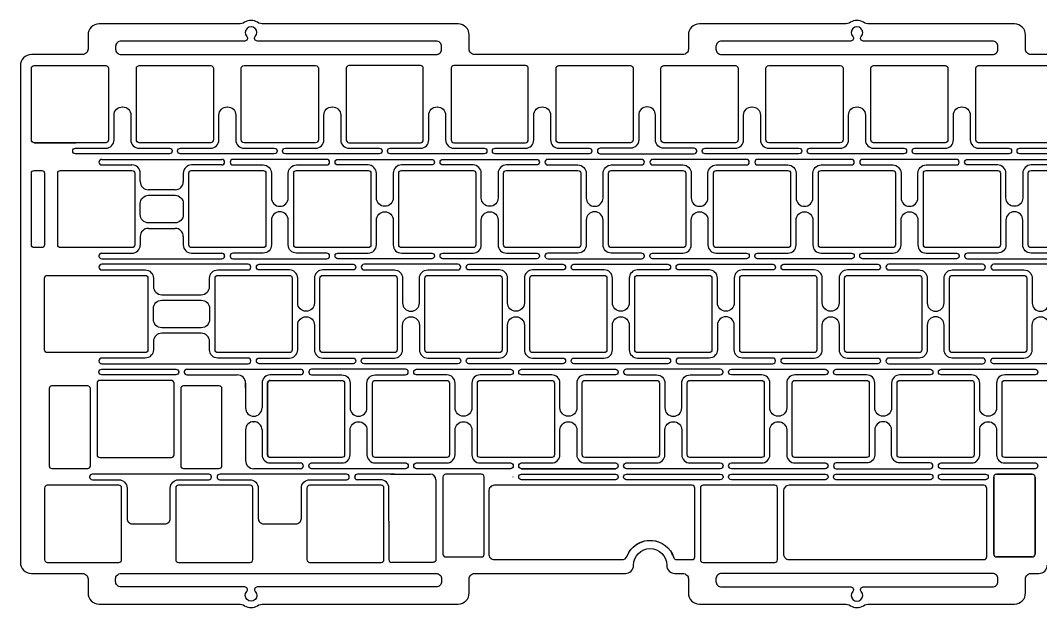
# Model space of a CAD drawing. Header units: millimetres. Extents: x -47 to 257, y -95 to 12.
# Drawn here: x -46.7 to 138.5, y -94.8 to 11.8 of the extents above; entities that cross this region are included whole.
import ezdxf

# ---------------------------------------------------------------- set-up
doc = ezdxf.new("R2010")
doc.units = ezdxf.units.MM
doc.layers.get('0').update_dxf_attribs({"linetype": 'CONTINUOUS'})

msp = doc.modelspace()

# ---------------------------------------------------------------- linework, layer by layer
for p, q in [((-44.25, -10.38), (-36.71, -10.38)), ((-32.49, -13.93), (-32.49, -13.91)), ((-32.14, -14.41), (-26.49, -14.41)), ((-31.99, -13.41), (-10.17, -13.41)), ((-10.17, -14.43), (-15.67, -14.43)), ((-9.67, -13.93), (-9.67, -13.91)), ((-24.99, -17.43), (-24.99, -15.91)), ((-17.17, -15.93), (-17.17, -17.43)), ((-18.67, -18.93), (-23.49, -18.93)), ((-24.99, -27.43), (-24.99, -28.96)), ((-23.49, -25.93), (-18.67, -25.93)), ((-17.17, -27.43), (-17.17, -28.93)), ((-32.49, -30.93), (-32.49, -30.96)), ((-32.14, -30.46), (-26.49, -30.46)), ((-31.99, -31.46), (-10.17, -31.46)), ((-15.67, -30.43), (-10.17, -30.43)), ((-9.67, -30.93), (-9.67, -30.96)), ((85.58, -30.93), (85.58, -30.96)), ((90.34, -50.01), (90.34, -49.98)), ((-16.51, -51.5), (4.12, -51.5)), ((-19.34, -53.53), (-32.34, -53.53)), ((-17.01, -52), (-17.01, -52.03)), ((-16.51, -52.53), (-7.38, -52.53)), ((4.12, -52.53), (-1.38, -52.53)), ((-1.38, -53.53), (11.61, -53.53)), ((4.62, -52.03), (4.62, -52)), ((-41.53, -55.03), (-41.53, -69.03)), ((-34.53, -54.53), (-41.03, -54.53)), ((-34.03, -69.03), (-34.03, -55.03)), ((-32.84, -54.03), (-32.84, -67.03)), ((-18.84, -67.03), (-18.84, -54.03)), ((-17.65, -55.03), (-17.65, -69.03)), ((-10.65, -54.53), (-17.15, -54.53)), ((-10.15, -69.03), (-10.15, -55.03)), ((-5.88, -54.93), (-5.88, -54.03)), ((-5.88, -54.03), (-5.88, -58.53)), ((-2.88, -54.03), (-2.88, -58.53)), ((12.11, -54.03), (12.11, -67.03)), ((-4.44, -61.03), (-4.38, -61.03)), ((-5.88, -62.53), (-5.88, -67.03)), ((-2.88, -62.53), (-2.88, -67.03)), ((-5.88, -66.09), (-5.88, -68.06)), ((-32.34, -67.53), (-19.34, -67.53)), ((11.61, -67.53), (-1.38, -67.53)), ((-41.03, -69.53), (-34.53, -69.53)), ((-17.15, -69.53), (-10.65, -69.53)), ((4.12, -69.56), (-4.38, -69.56)), ((-1.38, -68.53), (4.12, -68.53)), ((4.62, -69.03), (4.62, -69.06)), ((44.22, -69.56), (61.27, -69.56)), ((99.87, -69.03), (99.87, -69.06)), ((13.95, -71.08), (13.95, -71.06)), ((21.14, -70.56), (14.45, -70.56)), ((18.64, -71.58), (14.45, -71.58)), ((20.5, -70.56), (27.69, -70.56)), ((28.69, -71.56), (28.69, -75.02)), ((29.95, -71.08), (29.95, -85.08)), ((36.95, -70.58), (30.45, -70.58)), ((37.45, -85.08), (37.45, -71.08)), ((42.72, -71.08), (42.72, -71.06)), ((62.77, -71.08), (62.77, -71.06)), ((-42.37, -73.08), (-42.37, -86.08)), ((-28.87, -72.58), (-41.87, -72.58)), ((-28.37, -86.08), (-28.37, -73.08)), ((-18.55, -73.08), (-18.55, -86.08)), ((-5.05, -72.58), (-18.05, -72.58)), ((-4.55, -86.08), (-4.55, -73.08)), ((5.26, -73.08), (5.26, -86.08)), ((18.76, -72.58), (5.76, -72.58)), ((19.26, -86.08), (19.26, -73.08)), ((20.14, -79.08), (20.14, -73.08)), ((28.69, -73.08), (28.69, -86.08)), ((76.7, -73.08), (76.7, -86.08)), ((90.2, -72.58), (77.2, -72.58)), ((90.7, -86.08), (90.7, -73.08)), ((20.14, -79.08), (20.14, -86.08)), ((-41.87, -86.58), (-28.87, -86.58)), ((-18.05, -86.58), (-5.05, -86.58)), ((5.76, -86.58), (18.76, -86.58)), ((28.19, -86.58), (20.64, -86.58)), ((30.45, -85.58), (36.95, -85.58)), ((77.2, -86.58), (90.2, -86.58))]:
    msp.add_line(p, q)
msp.add_lwpolyline([(174.53, 5.62), (136.73, 5.62, -0.414214), (135.73, 6.62), (135.73, 9.17, 0.414214), (133.73, 11.17), (107.37, 11.17, -0.141887), (106.3, 11.48, 0.289605), (103.95, 11.48, -0.141887), (102.88, 11.17), (76.53, 11.17, 0.414214), (74.53, 9.17), (74.53, 6.62, -0.414214), (73.53, 5.62), (35.73, 5.62, -0.414214), (34.73, 6.62), (34.73, 9.17, 0.414214), (32.73, 11.17), (-2.63, 11.17, -0.141887), (-3.7, 11.48, 0.289605), (-6.05, 11.48, -0.141887), (-7.12, 11.17), (-32.47, 11.17, 0.414214), (-34.47, 9.17), (-34.47, 6.62, -0.414214), (-35.47, 5.62), (-44.75, 5.62, 0.414214), (-46.75, 3.62), (-46.75, -86.58, 0.414214), (-44.75, -88.58), (-35.47, -88.58, -0.414214), (-34.47, -89.58), (-34.47, -92.13, 0.414214), (-32.47, -94.13), (-7.12, -94.13, -0.141887), (-6.05, -94.44, 0.289605), (-3.7, -94.44, -0.141887), (-2.63, -94.13), (32.73, -94.13, 0.414214), (34.73, -92.13), (34.73, -89.58, -0.414214), (35.73, -88.58), (63.08, -88.58, 0.414214), (64.58, -87.08, -1), (70.58, -87.08, 0.414214), (72.08, -88.58), (73.53, -88.58, -0.414214), (74.53, -89.58), (74.53, -92.13, 0.414214), (76.53, -94.13), (102.88, -94.13, -0.141887), (103.95, -94.44, 0.289605), (106.3, -94.44, -0.141887), (107.37, -94.13), (133.73, -94.13, 0.414214), (135.73, -92.13), (135.73, -89.58, -0.414214), (136.73, -88.58), (138.17, -88.58, 0.414214), (139.67, -87.08, -1)], format="xyb")
for points in [[(-4.1, 8.91, 2.280351), (-5.64, 8.91, -0.653399), (-6.01, 8.07), (-28.47, 8.07, 0.414214), (-29.47, 7.07), (-29.47, 6.62, 0.414214), (-28.47, 5.62), (28.73, 5.62, 0.414214), (29.73, 6.62), (29.73, 7.07, 0.414214), (28.73, 8.07), (-3.73, 8.07, -0.653399)], [(80.53, 8.07, 0.414214), (79.53, 7.07), (79.53, 6.62, 0.414214), (80.53, 5.62), (129.73, 5.62, 0.414214), (130.73, 6.62), (130.73, 7.07, 0.414214), (129.73, 8.07), (106.27, 8.07, -0.653399), (105.9, 8.91, 2.280351), (104.36, 8.91, -0.653399), (103.99, 8.07)], [(-30.75, 3.12), (-30.75, -9.88, -0.414214), (-31.25, -10.38), (-44.25, -10.38, -0.414214), (-44.75, -9.88), (-44.75, 3.12, -0.414214), (-44.25, 3.62), (-31.25, 3.62, -0.414214)], [(-25.7, -9.88), (-25.7, 3.12, -0.414214), (-25.2, 3.62), (-12.2, 3.62, -0.414214), (-11.7, 3.12), (-11.7, -9.88, -0.414214), (-12.2, -10.38), (-25.2, -10.38, -0.414214)], [(7.35, 3.12), (7.35, -9.88, -0.414214), (6.85, -10.38), (-6.15, -10.38, -0.414214), (-6.65, -9.88), (-6.65, 3.12, -0.414214), (-6.15, 3.62), (6.85, 3.62, -0.414214)], [(12.9, 3.62, 0.414214), (12.4, 3.12), (12.4, -9.88, 0.414214), (12.9, -10.38), (25.9, -10.38, 0.414214), (26.4, -9.88), (26.4, 3.12, 0.414214), (25.9, 3.62)], [(44.95, -10.38, 0.414214), (45.45, -9.88), (45.45, 3.12, 0.414214), (44.95, 3.62), (31.95, 3.62, 0.414214), (31.45, 3.12), (31.45, -9.88, 0.414214), (31.95, -10.38)], [(51, -10.38, -0.414214), (50.5, -9.88), (50.5, 3.12, -0.414214), (51, 3.62), (64, 3.62, -0.414214), (64.5, 3.12), (64.5, -9.88, -0.414214), (64, -10.38)], [(70.05, -10.38, -0.414214), (69.55, -9.88), (69.55, 3.12, -0.414214), (70.05, 3.62), (83.05, 3.62, -0.414214), (83.55, 3.12), (83.55, -9.88, -0.414214), (83.05, -10.38)], [(102.1, -10.38), (89.1, -10.38, -0.414214), (88.6, -9.88), (88.6, 3.12, -0.414214), (89.1, 3.62), (102.1, 3.62, -0.414214), (102.6, 3.12), (102.6, -9.88, -0.414214)], [(108.15, 3.62), (121.15, 3.62, -0.414214), (121.65, 3.12), (121.65, -9.88, -0.414214), (121.15, -10.38), (108.15, -10.38, -0.414214), (107.65, -9.88), (107.65, 3.12, -0.414214)], [(127.2, -10.38, -0.414214), (126.7, -9.88), (126.7, 3.12, -0.414214), (127.2, 3.62), (140.2, 3.62, -0.414214), (140.7, 3.12), (140.7, -9.88, -0.414214), (140.2, -10.38)], [(-19.2, -11.88), (-19.2, -11.91, -0.414214), (-19.7, -12.41), (-36.75, -12.41, -0.414214), (-37.25, -11.91), (-37.25, -11.88, -0.414214), (-36.75, -11.38), (-31.25, -11.38, 0.414214), (-29.75, -9.88), (-29.75, -5.38, -0.414214), (-28.25, -3.88), (-28.2, -3.88, -0.414214), (-26.7, -5.38), (-26.7, -9.88, 0.414214), (-25.2, -11.38), (-19.7, -11.38, -0.414214)], [(-6.15, -11.38), (-0.65, -11.38, -0.414214), (-0.15, -11.88), (-0.15, -11.91, -0.414214), (-0.65, -12.41), (-17.7, -12.41, -0.414214), (-18.2, -11.91), (-18.2, -11.88, -0.414214), (-17.7, -11.38), (-12.2, -11.38, 0.414214), (-10.7, -9.88), (-10.7, -5.38, -0.414214), (-9.2, -3.88), (-9.15, -3.88, -0.414214), (-7.65, -5.38), (-7.65, -9.88, 0.414214)], [(9.9, -3.88, -0.414214), (11.4, -5.38), (11.4, -9.88, 0.414214), (12.9, -11.38), (18.4, -11.38, -0.414214), (18.9, -11.88), (18.9, -11.91, -0.414214), (18.4, -12.41), (1.35, -12.41, -0.414214), (0.85, -11.91), (0.85, -11.88, -0.414214), (1.35, -11.38), (6.85, -11.38, 0.414214), (8.35, -9.88), (8.35, -5.38, -0.414214), (9.85, -3.88)], [(37.95, -11.91, -0.414214), (37.45, -12.41), (20.4, -12.41, -0.414214), (19.9, -11.91), (19.9, -11.88, -0.414214), (20.4, -11.38), (25.9, -11.38, 0.414214), (27.4, -9.88), (27.4, -5.38, -0.414214), (28.9, -3.88), (28.95, -3.88, -0.414214), (30.45, -5.38), (30.45, -9.88, 0.414214), (31.95, -11.38), (37.45, -11.38, -0.414214), (37.95, -11.88)], [(44.95, -11.38, 0.414214), (46.45, -9.88), (46.45, -5.38, -0.414214), (47.95, -3.88), (48, -3.88, -0.414214), (49.5, -5.38), (49.5, -9.88, 0.414214), (51, -11.38), (56.5, -11.38, -0.414214), (57, -11.88), (57, -11.91, -0.414214), (56.5, -12.41), (39.45, -12.41, -0.414214), (38.95, -11.91), (38.95, -11.88, -0.414214), (39.45, -11.38)], [(65.5, -5.38), (65.5, -9.88, -0.414214), (64, -11.38), (58.5, -11.38, 0.414214), (58, -11.88), (58, -11.91, 0.414214), (58.5, -12.41), (75.55, -12.41, 0.414214), (76.05, -11.91), (76.05, -11.88, 0.414214), (75.55, -11.38), (70.05, -11.38, -0.414214), (68.55, -9.88), (68.55, -5.38, 0.414214), (67.05, -3.88), (67, -3.88, 0.414214)], [(86.1, -3.88, -0.414214), (87.6, -5.38), (87.6, -9.88, 0.414214), (89.1, -11.38), (94.6, -11.38, -0.414214), (95.1, -11.88), (95.1, -11.91, -0.414214), (94.6, -12.41), (77.55, -12.41, -0.414214), (77.05, -11.91), (77.05, -11.88, -0.414214), (77.55, -11.38), (83.05, -11.38, 0.414214), (84.55, -9.88), (84.55, -5.38, -0.414214), (86.05, -3.88)], [(113.65, -12.41), (96.6, -12.41, -0.414214), (96.1, -11.91), (96.1, -11.88, -0.414214), (96.6, -11.38), (102.1, -11.38, 0.414214), (103.6, -9.88), (103.6, -5.38, -0.414214), (105.1, -3.88), (105.15, -3.88, -0.414214), (106.65, -5.38), (106.65, -9.88, 0.414214), (108.15, -11.38), (113.65, -11.38, -0.414214), (114.15, -11.88), (114.15, -11.91, -0.414214)], [(115.65, -12.41, -0.414214), (115.15, -11.91), (115.15, -11.88, -0.414214), (115.65, -11.38), (121.15, -11.38, 0.414214), (122.65, -9.88), (122.65, -5.38, -0.414214), (124.15, -3.88), (124.2, -3.88, -0.414214), (125.7, -5.38), (125.7, -9.88, 0.414214), (127.2, -11.38), (132.7, -11.38, -0.414214), (133.2, -11.88), (133.2, -11.91, -0.414214), (132.7, -12.41)], [(143.25, -3.88, -0.414214), (144.75, -5.38), (144.75, -9.88, 0.414214), (146.25, -11.38), (151.75, -11.38, -0.414214), (152.25, -11.88), (152.25, -11.91, -0.414214), (151.75, -12.41), (134.7, -12.41, -0.414214), (134.2, -11.91), (134.2, -11.88, -0.414214), (134.7, -11.38), (140.2, -11.38, 0.414214), (141.7, -9.88), (141.7, -5.38, -0.414214), (143.2, -3.88)], [(-8.17, -14.43), (-2.67, -14.43, -0.414214), (-1.17, -15.93), (-1.17, -20.43, 0.414214), (0.33, -21.93), (0.38, -21.93, 0.414214), (1.88, -20.43), (1.88, -15.93, -0.414214), (3.38, -14.43), (8.88, -14.43, 0.414214), (9.38, -13.93), (9.38, -13.91, 0.414214), (8.88, -13.41), (-8.17, -13.41, 0.414214), (-8.67, -13.91), (-8.67, -13.93, 0.414214)], [(20.93, -20.43, -0.414214), (19.43, -21.93), (19.38, -21.93, -0.414214), (17.88, -20.43), (17.88, -15.93, 0.414214), (16.38, -14.43), (10.88, -14.43, -0.414214), (10.38, -13.93), (10.38, -13.91, -0.414214), (10.88, -13.41), (27.93, -13.41, -0.414214), (28.43, -13.91), (28.43, -13.93, -0.414214), (27.93, -14.43), (22.43, -14.43, 0.414214), (20.93, -15.93)], [(46.98, -14.43), (41.48, -14.43, 0.414214), (39.98, -15.93), (39.98, -20.43, -0.414214), (38.48, -21.93), (38.43, -21.93, -0.414214), (36.93, -20.43), (36.93, -15.93, 0.414214), (35.43, -14.43), (29.93, -14.43, -0.414214), (29.43, -13.93), (29.43, -13.91, -0.414214), (29.93, -13.41), (46.98, -13.41, -0.414214), (47.48, -13.91), (47.48, -13.93, -0.414214)], [(48.48, -13.91), (48.48, -13.93, 0.414214), (48.98, -14.43), (54.48, -14.43, -0.414214), (55.98, -15.93), (55.98, -20.43, 0.414214), (57.48, -21.93), (57.53, -21.93, 0.414214), (59.03, -20.43), (59.03, -15.93, -0.414214), (60.53, -14.43), (66.03, -14.43, 0.414214), (66.53, -13.93), (66.53, -13.91, 0.414214), (66.03, -13.41), (48.98, -13.41, 0.414214)], [(73.53, -14.43, -0.414214), (75.03, -15.93), (75.03, -20.43, 0.414214), (76.53, -21.93), (76.58, -21.93, 0.414214), (78.08, -20.43), (78.08, -15.93, -0.414214), (79.58, -14.43), (85.08, -14.43, 0.414214), (85.58, -13.93), (85.58, -13.91, 0.414214), (85.08, -13.41), (68.03, -13.41, 0.414214), (67.53, -13.91), (67.53, -13.93, 0.414214), (68.03, -14.43)], [(87.08, -13.41, 0.414214), (86.58, -13.91), (86.58, -13.93, 0.414214), (87.08, -14.43), (92.58, -14.43, -0.414214), (94.08, -15.93), (94.08, -20.43, 0.414214), (95.58, -21.93), (95.63, -21.93, 0.414214), (97.13, -20.43), (97.13, -15.93, -0.414214), (98.63, -14.43), (104.13, -14.43, 0.414214), (104.63, -13.93), (104.63, -13.91, 0.414214), (104.13, -13.41)], [(106.13, -14.43), (111.63, -14.43, -0.414214), (113.13, -15.93), (113.13, -20.43, 0.414214), (114.63, -21.93), (114.68, -21.93, 0.414214), (116.18, -20.43), (116.18, -15.93, -0.414214), (117.68, -14.43), (123.18, -14.43, 0.414214), (123.68, -13.93), (123.68, -13.91, 0.414214), (123.18, -13.41), (106.13, -13.41, 0.414214), (105.63, -13.91), (105.63, -13.93, 0.414214)], [(133.68, -21.93, -0.414214), (132.18, -20.43), (132.18, -15.93, 0.414214), (130.68, -14.43), (125.18, -14.43, -0.414214), (124.68, -13.93), (124.68, -13.91, -0.414214), (125.18, -13.41), (142.23, -13.41, -0.414214), (142.73, -13.91), (142.73, -13.93, -0.414214), (142.23, -14.43), (136.73, -14.43, 0.414214), (135.23, -15.93), (135.23, -20.43, -0.414214), (133.73, -21.93)], [(-42.37, -15.93), (-42.37, -28.93, -0.414214), (-42.87, -29.43), (-44.25, -29.43, -0.414214), (-44.75, -28.93), (-44.75, -15.93, -0.414214), (-44.25, -15.43), (-42.87, -15.43, -0.414214)], [(-25.99, -15.93), (-25.99, -28.93, -0.414214), (-26.49, -29.43), (-39.48, -29.43, -0.414214), (-39.98, -28.93), (-39.98, -15.93, -0.414214), (-39.48, -15.43), (-26.49, -15.43, -0.414214)], [(-16.17, -15.93, -0.414214), (-15.67, -15.43), (-2.67, -15.43, -0.414214), (-2.17, -15.93), (-2.17, -28.93, -0.414214), (-2.67, -29.43), (-15.67, -29.43, -0.414214), (-16.17, -28.93)], [(16.88, -28.93, -0.414214), (16.38, -29.43), (3.38, -29.43, -0.414214), (2.88, -28.93), (2.88, -15.93, -0.414214), (3.38, -15.43), (16.38, -15.43, -0.414214), (16.88, -15.93)], [(35.93, -28.93, -0.414214), (35.43, -29.43), (22.43, -29.43, -0.414214), (21.93, -28.93), (21.93, -15.93, -0.414214), (22.43, -15.43), (35.43, -15.43, -0.414214), (35.93, -15.93)], [(54.98, -28.93, -0.414214), (54.48, -29.43), (41.48, -29.43, -0.414214), (40.98, -28.93), (40.98, -15.93, -0.414214), (41.48, -15.43), (54.48, -15.43, -0.414214), (54.98, -15.93)], [(60.53, -29.43, -0.414214), (60.03, -28.93), (60.03, -15.93, -0.414214), (60.53, -15.43), (73.53, -15.43, -0.414214), (74.03, -15.93), (74.03, -28.93, -0.414214), (73.53, -29.43)], [(92.58, -29.43), (79.58, -29.43, -0.414214), (79.08, -28.93), (79.08, -15.93, -0.414214), (79.58, -15.43), (92.58, -15.43, -0.414214), (93.08, -15.93), (93.08, -28.93, -0.414214)], [(111.63, -29.43), (98.63, -29.43, -0.414214), (98.13, -28.93), (98.13, -15.93, -0.414214), (98.63, -15.43), (111.63, -15.43, -0.414214), (112.13, -15.93), (112.13, -28.93, -0.414214)], [(130.68, -29.43), (117.68, -29.43, -0.414214), (117.18, -28.93), (117.18, -15.93, -0.414214), (117.68, -15.43), (130.68, -15.43, -0.414214), (131.18, -15.93), (131.18, -28.93, -0.414214)], [(136.73, -15.43), (149.73, -15.43, -0.414214), (150.23, -15.93), (150.23, -28.93, -0.414214), (149.73, -29.43), (136.73, -29.43, -0.414214), (136.23, -28.93), (136.23, -15.93, -0.414214)], [(-17.17, -21.43), (-17.17, -23.43, -0.414214), (-18.67, -24.93), (-23.49, -24.93, -0.414214), (-24.99, -23.43), (-24.99, -21.43, -0.414214), (-23.49, -19.93), (-18.67, -19.93, -0.414214)], [(-2.67, -30.43), (-8.17, -30.43, 0.414214), (-8.67, -30.93), (-8.67, -30.96, 0.414214), (-8.17, -31.46), (8.88, -31.46, 0.414214), (9.38, -30.96), (9.38, -30.93, 0.414214), (8.88, -30.43), (3.38, -30.43, -0.414214), (1.88, -28.93), (1.88, -24.43, 0.414214), (0.38, -22.93), (0.33, -22.93, 0.414214), (-1.17, -24.43), (-1.17, -28.93, -0.414214)], [(17.88, -28.93), (17.88, -24.43, -0.414214), (19.38, -22.93), (19.43, -22.93, -0.414214), (20.93, -24.43), (20.93, -28.93, 0.414214), (22.43, -30.43), (27.93, -30.43, -0.414214), (28.43, -30.93), (28.43, -30.96, -0.414214), (27.93, -31.46), (10.88, -31.46, -0.414214), (10.38, -30.96), (10.38, -30.93, -0.414214), (10.88, -30.43), (16.38, -30.43, 0.414214)], [(47.48, -30.96, -0.414214), (46.98, -31.46), (29.93, -31.46, -0.414214), (29.43, -30.96), (29.43, -30.93, -0.414214), (29.93, -30.43), (35.43, -30.43, 0.414214), (36.93, -28.93), (36.93, -24.43, -0.414214), (38.43, -22.93), (38.48, -22.93, -0.414214), (39.98, -24.43), (39.98, -28.93, 0.414214), (41.48, -30.43), (46.98, -30.43, -0.414214), (47.48, -30.93)], [(55.98, -24.43), (55.98, -28.93, -0.414214), (54.48, -30.43), (48.98, -30.43, 0.414214), (48.48, -30.93), (48.48, -30.96, 0.414214), (48.98, -31.46), (66.03, -31.46, 0.414214), (66.53, -30.96), (66.53, -30.93, 0.414214), (66.03, -30.43), (60.53, -30.43, -0.414214), (59.03, -28.93), (59.03, -24.43, 0.414214), (57.53, -22.93), (57.48, -22.93, 0.414214)], [(73.53, -30.43, 0.414214), (75.03, -28.93), (75.03, -24.43, -0.414214), (76.53, -22.93), (76.58, -22.93, -0.414214), (78.08, -24.43), (78.08, -28.93, 0.414214), (79.58, -30.43), (85.08, -30.43, -0.414214), (85.58, -30.93), (85.58, -30.96, -0.414214), (85.08, -31.46), (68.03, -31.46, -0.414214), (67.53, -30.96), (67.53, -30.93, -0.414214), (68.03, -30.43)], [(95.58, -22.93), (95.63, -22.93, -0.414214), (97.13, -24.43), (97.13, -28.93, 0.414214), (98.63, -30.43), (104.13, -30.43, -0.414214), (104.63, -30.93), (104.63, -30.96, -0.414214), (104.13, -31.46), (87.08, -31.46, -0.414214), (86.58, -30.96), (86.58, -30.93, -0.414214), (87.08, -30.43), (92.58, -30.43, 0.414214), (94.08, -28.93), (94.08, -24.43, -0.414214)], [(123.18, -31.46), (106.13, -31.46, -0.414214), (105.63, -30.96), (105.63, -30.93, -0.414214), (106.13, -30.43), (111.63, -30.43, 0.414214), (113.13, -28.93), (113.13, -24.43, -0.414214), (114.63, -22.93), (114.68, -22.93, -0.414214), (116.18, -24.43), (116.18, -28.93, 0.414214), (117.68, -30.43), (123.18, -30.43, -0.414214), (123.68, -30.93), (123.68, -30.96, -0.414214)], [(125.18, -31.46), (142.23, -31.46, 0.414214), (142.73, -30.96), (142.73, -30.93, 0.414214), (142.23, -30.43), (136.73, -30.43, -0.414214), (135.23, -28.93), (135.23, -24.43, 0.414214), (133.73, -22.93), (133.68, -22.93, 0.414214), (132.18, -24.43), (132.18, -28.93, -0.414214), (130.68, -30.43), (125.18, -30.43, 0.414214), (124.68, -30.93), (124.68, -30.96, 0.414214)], [(-5.41, -33.48, 0.414214), (-4.91, -32.98), (-4.91, -32.96, 0.414214), (-5.41, -32.46), (-31.98, -32.46, 0.414214), (-32.48, -32.96), (-32.48, -32.98, 0.414214), (-31.98, -33.48), (-24.1, -33.48, -0.414214), (-22.6, -34.98), (-22.6, -36.48, 0.414214), (-21.1, -37.98), (-13.91, -37.98, 0.414214), (-12.41, -36.48), (-12.41, -34.98, -0.414214), (-10.91, -33.48)], [(14.14, -32.96), (14.14, -32.98, -0.414214), (13.64, -33.48), (8.14, -33.48, 0.414214), (6.64, -34.98), (6.64, -39.48, -0.414214), (5.14, -40.98), (5.09, -40.98, -0.414214), (3.59, -39.48), (3.59, -34.98, 0.414214), (2.09, -33.48), (-3.41, -33.48, -0.414214), (-3.91, -32.98), (-3.91, -32.96, -0.414214), (-3.41, -32.46), (13.64, -32.46, -0.414214)], [(24.14, -40.98), (24.19, -40.98, 0.414214), (25.69, -39.48), (25.69, -34.98, -0.414214), (27.19, -33.48), (32.69, -33.48, 0.414214), (33.19, -32.98), (33.19, -32.96, 0.414214), (32.69, -32.46), (15.64, -32.46, 0.414214), (15.14, -32.96), (15.14, -32.98, 0.414214), (15.64, -33.48), (21.14, -33.48, -0.414214), (22.64, -34.98), (22.64, -39.48, 0.414214)], [(34.19, -32.96, -0.414214), (34.69, -32.46), (51.74, -32.46, -0.414214), (52.24, -32.96), (52.24, -32.98, -0.414214), (51.74, -33.48), (46.24, -33.48, 0.414214), (44.74, -34.98), (44.74, -39.48, -0.414214), (43.24, -40.98), (43.19, -40.98, -0.414214), (41.69, -39.48), (41.69, -34.98, 0.414214), (40.19, -33.48), (34.69, -33.48, -0.414214), (34.19, -32.98)], [(53.24, -32.96, -0.414214), (53.74, -32.46), (70.79, -32.46, -0.414214), (71.29, -32.96), (71.29, -32.98, -0.414214), (70.79, -33.48), (65.29, -33.48, 0.414214), (63.79, -34.98), (63.79, -39.48, -0.414214), (62.29, -40.98), (62.24, -40.98, -0.414214), (60.74, -39.48), (60.74, -34.98, 0.414214), (59.24, -33.48), (53.74, -33.48, -0.414214), (53.24, -32.98)], [(72.29, -32.98), (72.29, -32.96, -0.414214), (72.79, -32.46), (89.84, -32.46, -0.414214), (90.34, -32.96), (90.34, -32.98, -0.414214), (89.84, -33.48), (84.34, -33.48, 0.414214), (82.84, -34.98), (82.84, -39.48, -0.414214), (81.34, -40.98), (81.29, -40.98, -0.414214), (79.79, -39.48), (79.79, -34.98, 0.414214), (78.29, -33.48), (72.79, -33.48, -0.414214)], [(97.34, -33.48), (91.84, -33.48, -0.414214), (91.34, -32.98), (91.34, -32.96, -0.414214), (91.84, -32.46), (108.89, -32.46, -0.414214), (109.39, -32.96), (109.39, -32.98, -0.414214), (108.89, -33.48), (103.39, -33.48, 0.414214), (101.89, -34.98), (101.89, -39.48, -0.414214), (100.39, -40.98), (100.34, -40.98, -0.414214), (98.84, -39.48), (98.84, -34.98, 0.414214)], [(128.44, -32.96, 0.414214), (127.94, -32.46), (110.89, -32.46, 0.414214), (110.39, -32.96), (110.39, -32.98, 0.414214), (110.89, -33.48), (116.39, -33.48, -0.414214), (117.89, -34.98), (117.89, -39.48, 0.414214), (119.39, -40.98), (119.44, -40.98, 0.414214), (120.94, -39.48), (120.94, -34.98, -0.414214), (122.44, -33.48), (127.94, -33.48, 0.414214), (128.44, -32.98)], [(136.94, -34.98), (136.94, -39.48, 0.414214), (138.44, -40.98), (138.49, -40.98, 0.414214), (139.99, -39.48), (139.99, -34.98, -0.414214), (141.49, -33.48), (146.99, -33.48, 0.414214), (147.49, -32.98), (147.49, -32.96, 0.414214), (146.99, -32.46), (129.94, -32.46, 0.414214), (129.44, -32.96), (129.44, -32.98, 0.414214), (129.94, -33.48), (135.44, -33.48, -0.414214)], [(-42.37, -34.98, -0.414214), (-41.87, -34.48), (-24.1, -34.48, -0.414214), (-23.6, -34.98), (-23.6, -47.98, -0.414214), (-24.1, -48.48), (-41.87, -48.48, -0.414214), (-42.37, -47.98)], [(-10.91, -34.48), (2.09, -34.48, -0.414214), (2.59, -34.98), (2.59, -47.98, -0.414214), (2.09, -48.48), (-10.91, -48.48, -0.414214), (-11.41, -47.98), (-11.41, -34.98, -0.414214)], [(21.64, -34.98), (21.64, -47.98, -0.414214), (21.14, -48.48), (8.14, -48.48, -0.414214), (7.64, -47.98), (7.64, -34.98, -0.414214), (8.14, -34.48), (21.14, -34.48, -0.414214)], [(40.19, -34.48, -0.414214), (40.69, -34.98), (40.69, -47.98, -0.414214), (40.19, -48.48), (27.19, -48.48, -0.414214), (26.69, -47.98), (26.69, -34.98, -0.414214), (27.19, -34.48)], [(45.74, -47.98), (45.74, -34.98, -0.414214), (46.24, -34.48), (59.24, -34.48, -0.414214), (59.74, -34.98), (59.74, -47.98, -0.414214), (59.24, -48.48), (46.24, -48.48, -0.414214)], [(64.79, -34.98, -0.414214), (65.29, -34.48), (78.29, -34.48, -0.414214), (78.79, -34.98), (78.79, -47.98, -0.414214), (78.29, -48.48), (65.29, -48.48, -0.414214), (64.79, -47.98)], [(84.34, -34.48), (97.34, -34.48, -0.414214), (97.84, -34.98), (97.84, -47.98, -0.414214), (97.34, -48.48), (84.34, -48.48, -0.414214), (83.84, -47.98), (83.84, -34.98, -0.414214)], [(116.89, -47.98, -0.414214), (116.39, -48.48), (103.39, -48.48, -0.414214), (102.89, -47.98), (102.89, -34.98, -0.414214), (103.39, -34.48), (116.39, -34.48, -0.414214), (116.89, -34.98)], [(122.44, -48.48, -0.414214), (121.94, -47.98), (121.94, -34.98, -0.414214), (122.44, -34.48), (135.44, -34.48, -0.414214), (135.94, -34.98), (135.94, -47.98, -0.414214), (135.44, -48.48)], [(-13.91, -38.98, -0.414214), (-12.41, -40.48), (-12.41, -42.48, -0.414214), (-13.91, -43.98), (-21.1, -43.98, -0.414214), (-22.6, -42.48), (-22.6, -40.48, -0.414214), (-21.1, -38.98)], [(14.14, -49.98), (14.14, -50.01, -0.414214), (13.64, -50.51), (-3.41, -50.51, -0.414214), (-3.91, -50.01), (-3.91, -49.98, -0.414214), (-3.41, -49.48), (2.09, -49.48, 0.414214), (3.59, -47.98), (3.59, -43.48, -0.414214), (5.09, -41.98), (5.14, -41.98, -0.414214), (6.64, -43.48), (6.64, -47.98, 0.414214), (8.14, -49.48), (13.64, -49.48, -0.414214)], [(24.19, -41.98, -0.414214), (25.69, -43.48), (25.69, -47.98, 0.414214), (27.19, -49.48), (32.69, -49.48, -0.414214), (33.19, -49.98), (33.19, -50.01, -0.414214), (32.69, -50.51), (15.64, -50.51, -0.414214), (15.14, -50.01), (15.14, -49.98, -0.414214), (15.64, -49.48), (21.14, -49.48, 0.414214), (22.64, -47.98), (22.64, -43.48, -0.414214), (24.14, -41.98)], [(52.24, -49.98), (52.24, -50.01, -0.414214), (51.74, -50.51), (34.69, -50.51, -0.414214), (34.19, -50.01), (34.19, -49.98, -0.414214), (34.69, -49.48), (40.19, -49.48, 0.414214), (41.69, -47.98), (41.69, -43.48, -0.414214), (43.19, -41.98), (43.24, -41.98, -0.414214), (44.74, -43.48), (44.74, -47.98, 0.414214), (46.24, -49.48), (51.74, -49.48, -0.414214)], [(62.29, -41.98, -0.414214), (63.79, -43.48), (63.79, -47.98, 0.414214), (65.29, -49.48), (70.79, -49.48, -0.414214), (71.29, -49.98), (71.29, -50.01, -0.414214), (70.79, -50.51), (53.74, -50.51, -0.414214), (53.24, -50.01), (53.24, -49.98, -0.414214), (53.74, -49.48), (59.24, -49.48, 0.414214), (60.74, -47.98), (60.74, -43.48, -0.414214), (62.24, -41.98)], [(72.79, -49.48, 0.414214), (72.29, -49.98), (72.29, -50.01, 0.414214), (72.79, -50.51), (89.84, -50.51, 0.414214), (90.34, -50.01), (90.34, -49.98, 0.414214), (89.84, -49.48), (84.34, -49.48, -0.414214), (82.84, -47.98), (82.84, -43.48, 0.414214), (81.34, -41.98), (81.29, -41.98, 0.414214), (79.79, -43.48), (79.79, -47.98, -0.414214), (78.29, -49.48)], [(108.89, -50.51), (91.84, -50.51, -0.414214), (91.34, -50.01), (91.34, -49.98, -0.414214), (91.84, -49.48), (97.34, -49.48, 0.414214), (98.84, -47.98), (98.84, -43.48, -0.414214), (100.34, -41.98), (100.39, -41.98, -0.414214), (101.89, -43.48), (101.89, -47.98, 0.414214), (103.39, -49.48), (108.89, -49.48, -0.414214), (109.39, -49.98), (109.39, -50.01, -0.414214)], [(110.39, -50.01, 0.414214), (110.89, -50.51), (127.94, -50.51, 0.414214), (128.44, -50.01), (128.44, -49.98, 0.414214), (127.94, -49.48), (122.44, -49.48, -0.414214), (120.94, -47.98), (120.94, -43.48, 0.414214), (119.44, -41.98), (119.39, -41.98, 0.414214), (117.89, -43.48), (117.89, -47.98, -0.414214), (116.39, -49.48), (110.89, -49.48, 0.414214), (110.39, -49.98)], [(136.94, -43.48, -0.414214), (138.44, -41.98), (138.49, -41.98, -0.414214), (139.99, -43.48), (139.99, -47.98, 0.414214), (141.49, -49.48), (146.99, -49.48, -0.414214), (147.49, -49.98), (147.49, -50.01, -0.414214), (146.99, -50.51), (129.94, -50.51, -0.414214), (129.44, -50.01), (129.44, -49.98, -0.414214), (129.94, -49.48), (135.44, -49.48, 0.414214), (136.94, -47.98)], [(-4.91, -49.98, 0.414214), (-5.41, -49.48), (-10.91, -49.48, -0.414214), (-12.41, -47.98), (-12.41, -46.48, 0.414214), (-13.91, -44.98), (-21.1, -44.98, 0.414214), (-22.6, -46.48), (-22.6, -47.98, -0.414214), (-24.1, -49.48), (-31.98, -49.48, 0.414214), (-32.48, -49.98), (-32.48, -50.01, 0.414214), (-31.98, -50.51), (-18.51, -50.51), (-16.51, -50.51), (-5.41, -50.51, 0.414214), (-4.91, -50.01)], [(-18.51, -52.53), (-31.98, -52.53, -0.414214), (-32.48, -52.03), (-32.48, -52, -0.425216), (-31.97, -51.5), (-18.51, -51.5, -0.414214), (-18.01, -52), (-18.01, -52.03, -0.414214)], [(16.17, -58.53), (16.17, -54.03, -0.414214), (17.67, -52.53), (23.17, -52.53, 0.414214), (23.67, -52.03), (23.67, -52.01, 0.414214), (23.17, -51.51), (6.12, -51.51, 0.414214), (5.62, -52.01), (5.62, -52.03, 0.414214), (6.12, -52.53), (11.61, -52.53, -0.414214), (13.11, -54.03), (13.11, -58.53, 0.414214), (14.61, -60.03), (14.67, -60.03, 0.414214)], [(33.72, -60.03), (33.66, -60.03, -0.414214), (32.16, -58.53), (32.16, -54.03, 0.414214), (30.66, -52.53), (25.17, -52.53, -0.414214), (24.67, -52.03), (24.67, -52.01, -0.414214), (25.17, -51.51), (42.22, -51.51, -0.414214), (42.72, -52.01), (42.72, -52.03, -0.414214), (42.22, -52.53), (36.72, -52.53, 0.414214), (35.22, -54.03), (35.22, -58.53, -0.414214)], [(43.72, -52.03), (43.72, -52.01, -0.414214), (44.22, -51.51), (61.27, -51.51, -0.414214), (61.77, -52.01), (61.77, -52.03, -0.414214), (61.27, -52.53), (55.77, -52.53, 0.414214), (54.27, -54.03), (54.27, -58.53, -0.414214), (52.77, -60.03), (52.71, -60.03, -0.414214), (51.21, -58.53), (51.21, -54.03, 0.414214), (49.71, -52.53), (44.22, -52.53, -0.414214)], [(62.77, -52.01), (62.77, -52.03, 0.414214), (63.27, -52.53), (68.76, -52.53, -0.414214), (70.26, -54.03), (70.26, -58.53, 0.414214), (71.76, -60.03), (71.82, -60.03, 0.414214), (73.32, -58.53), (73.32, -54.03, -0.414214), (74.82, -52.53), (80.32, -52.53, 0.414214), (80.82, -52.03), (80.82, -52.01, 0.414214), (80.32, -51.51), (63.27, -51.51, 0.414214)], [(92.37, -58.53, -0.414214), (90.87, -60.03), (90.81, -60.03, -0.414214), (89.31, -58.53), (89.31, -54.03, 0.414214), (87.81, -52.53), (82.32, -52.53, -0.414214), (81.82, -52.03), (81.82, -52.01, -0.414214), (82.32, -51.51), (99.37, -51.51, -0.414214), (99.87, -52.01), (99.87, -52.03, -0.414214), (99.37, -52.53), (93.87, -52.53, 0.414214), (92.37, -54.03)], [(101.37, -51.51), (118.42, -51.51, -0.414214), (118.92, -52.01), (118.92, -52.03, -0.414214), (118.42, -52.53), (112.92, -52.53, 0.414214), (111.42, -54.03), (111.42, -58.53, -0.414214), (109.92, -60.03), (109.86, -60.03, -0.414214), (108.36, -58.53), (108.36, -54.03, 0.414214), (106.86, -52.53), (101.37, -52.53, -0.414214), (100.87, -52.03), (100.87, -52.01, -0.414214)], [(119.92, -52.01, -0.414214), (120.42, -51.51), (137.47, -51.51, -0.414214), (137.97, -52.01), (137.97, -52.03, -0.414214), (137.47, -52.53), (131.97, -52.53, 0.414214), (130.47, -54.03), (130.47, -58.53, -0.414214), (128.97, -60.03), (128.91, -60.03, -0.414214), (127.41, -58.53), (127.41, -54.03, 0.414214), (125.91, -52.53), (120.42, -52.53, -0.414214), (119.92, -52.03)], [(-1.88, -54.03, -0.414214), (-1.38, -53.53, 0.414214)], [(17.17, -67.03), (17.17, -54.03, -0.414214), (17.67, -53.53), (30.66, -53.53, -0.414214), (31.16, -54.03), (31.16, -67.03, -0.414214), (30.66, -67.53), (17.67, -67.53, -0.414214)], [(49.71, -53.53, -0.414214), (50.21, -54.03), (50.21, -67.03, -0.414214), (49.71, -67.53), (36.72, -67.53, -0.414214), (36.22, -67.03), (36.22, -54.03, -0.414214), (36.72, -53.53)], [(55.26, -54.03, -0.414214), (55.76, -53.53), (68.76, -53.53, -0.414214), (69.26, -54.03), (69.26, -67.03, -0.414214), (68.76, -67.53), (55.76, -67.53, -0.414214), (55.26, -67.03)], [(74.31, -54.03, -0.414214), (74.81, -53.53), (87.81, -53.53, -0.414214), (88.31, -54.03), (88.31, -67.03, -0.414214), (87.81, -67.53), (74.81, -67.53, -0.414214), (74.31, -67.03)], [(93.36, -67.03), (93.36, -54.03, -0.414214), (93.86, -53.53), (106.86, -53.53, -0.414214), (107.36, -54.03), (107.36, -67.03, -0.414214), (106.86, -67.53), (93.86, -67.53, -0.414214)], [(112.41, -54.03, -0.414214), (112.91, -53.53), (125.91, -53.53, -0.414214), (126.41, -54.03), (126.41, -67.03, -0.414214), (125.91, -67.53), (112.91, -67.53, -0.414214), (112.41, -67.03)], [(145.46, -67.03, -0.414214), (144.96, -67.53), (131.96, -67.53, -0.414214), (131.46, -67.03), (131.46, -54.03, -0.414214), (131.96, -53.53), (144.96, -53.53, -0.414214), (145.46, -54.03)], [(13.11, -62.53, -0.414214), (14.61, -61.03), (14.67, -61.03, -0.414214), (16.17, -62.53), (16.17, -67.03, 0.414214), (17.67, -68.53), (23.17, -68.53, -0.414214), (23.67, -69.03), (23.67, -69.06, -0.414214), (23.17, -69.56), (6.12, -69.56, -0.414214), (5.62, -69.06), (5.62, -69.03, -0.414214), (6.12, -68.53), (11.61, -68.53, 0.414214), (13.11, -67.03)], [(33.66, -61.03), (33.72, -61.03, -0.414214), (35.22, -62.53), (35.22, -67.03, 0.414214), (36.72, -68.53), (42.22, -68.53, -0.414214), (42.72, -69.03), (42.72, -69.06, -0.414214), (42.22, -69.56), (25.17, -69.56, -0.414214), (24.67, -69.06), (24.67, -69.03, -0.414214), (25.17, -68.53), (30.66, -68.53, 0.414214), (32.16, -67.03), (32.16, -62.53, -0.414214)], [(52.71, -61.03), (52.77, -61.03, -0.414214), (54.27, -62.53), (54.27, -67.03, 0.414214), (55.77, -68.53), (61.27, -68.53, -0.414214), (61.77, -69.03), (61.77, -69.06, -0.414214), (61.27, -69.56), (44.22, -69.56, -0.414214), (43.72, -69.06), (43.72, -69.03, -0.414214), (44.22, -68.53), (49.71, -68.53, 0.414214), (51.21, -67.03), (51.21, -62.53, -0.414214)], [(71.76, -61.03), (71.82, -61.03, -0.414214), (73.32, -62.53), (73.32, -67.03, 0.414214), (74.82, -68.53), (80.32, -68.53, -0.414214), (80.82, -69.03), (80.82, -69.06, -0.414214), (80.32, -69.56), (63.27, -69.56, -0.414214), (62.77, -69.06), (62.77, -69.03, -0.414214), (63.27, -68.53), (68.76, -68.53, 0.414214), (70.26, -67.03), (70.26, -62.53, -0.414214)], [(92.37, -62.53), (92.37, -67.03, 0.414214), (93.87, -68.53), (99.37, -68.53, -0.414214), (99.87, -69.03), (99.87, -69.06, -0.414214), (99.37, -69.56), (82.32, -69.56, -0.414214), (81.82, -69.06), (81.82, -69.03, -0.414214), (82.32, -68.53), (87.81, -68.53, 0.414214), (89.31, -67.03), (89.31, -62.53, -0.414214), (90.81, -61.03), (90.87, -61.03, -0.414214)], [(111.42, -62.53, 0.414214), (109.92, -61.03), (109.86, -61.03, 0.414214), (108.36, -62.53), (108.36, -67.03, -0.414214), (106.86, -68.53), (101.37, -68.53, 0.414214), (100.87, -69.03), (100.87, -69.06, 0.414214), (101.37, -69.56), (118.42, -69.56, 0.414214), (118.92, -69.06), (118.92, -69.03, 0.414214), (118.42, -68.53), (112.92, -68.53, -0.414214), (111.42, -67.03)], [(119.92, -69.06), (119.92, -69.03, -0.414214), (120.42, -68.53), (125.91, -68.53, 0.414214), (127.41, -67.03), (127.41, -62.53, -0.414214), (128.91, -61.03), (128.97, -61.03, -0.414214), (130.47, -62.53), (130.47, -67.03, 0.414214), (131.97, -68.53), (137.47, -68.53, -0.414214), (137.97, -69.03), (137.97, -69.06, -0.414214), (137.47, -69.56), (120.42, -69.56, -0.414214)], [(-1.38, -67.53, -0.414214), (-1.88, -67.03, 0.414214)], [(-19.53, -73.08, -0.414214), (-18.03, -71.58), (-12.55, -71.58, 0.414214), (-12.05, -71.08), (-12.05, -71.06, 0.414214), (-12.55, -70.56), (-33.68, -70.56, 0.414214), (-34.18, -71.06), (-34.18, -71.08, 0.414214), (-33.68, -71.58), (-28.89, -71.58, -0.414214), (-27.39, -73.08), (-27.39, -78.58, 0.414214), (-26.39, -79.58), (-20.53, -79.58, 0.414214), (-19.53, -78.58)], [(12.45, -70.56), (-10.55, -70.56, 0.414214), (-11.05, -71.06), (-11.05, -71.08, 0.414214), (-10.55, -71.58), (-5.07, -71.58, -0.414214), (-3.57, -73.08), (-3.57, -78.58, 0.414214), (-2.57, -79.58), (3.26, -79.58, 0.414214), (4.26, -78.58), (4.26, -73.08, -0.414214), (5.76, -71.58), (12.45, -71.58, 0.414214), (12.95, -71.08), (12.95, -71.06, 0.414214)], [(43.72, -71.06, -0.414214), (44.22, -70.56), (61.27, -70.56, -0.414214), (61.77, -71.06), (61.77, -71.08, -0.414214), (61.27, -71.58), (44.22, -71.58, -0.414214), (43.72, -71.08)], [(62.77, -71.06, -0.414214), (63.27, -70.56), (80.32, -70.56, -0.414214), (80.82, -71.06), (80.82, -71.08, -0.414214), (80.32, -71.58), (63.27, -71.58, -0.414214), (62.77, -71.08)], [(82.32, -70.56), (99.37, -70.56, -0.414214), (99.87, -71.06), (99.87, -71.08, -0.414214), (99.37, -71.58), (82.32, -71.58, -0.414214), (81.82, -71.08), (81.82, -71.06, -0.414214)], [(101.37, -70.56), (118.42, -70.56, -0.414214), (118.92, -71.06), (118.92, -71.08, -0.414214), (118.42, -71.58), (101.37, -71.58, -0.414214), (100.87, -71.08), (100.87, -71.06, -0.414214)], [(120.42, -71.58, -0.414214), (119.92, -71.08), (119.92, -71.06, -0.414214), (120.42, -70.56), (128.47, -70.56, -0.414214), (128.97, -71.06), (128.97, -71.08, -0.414214), (128.47, -71.58)], [(39.3, -72.58, 0.434275), (38.3, -73.65), (38.3, -85.01, 0.434262), (39.3, -86.08), (62.46, -86.08, 0.30896), (63.39, -85.44, -0.708162), (71.88, -85.73, 0.327538), (72.35, -86.08), (75.19, -86.08, 0.414214), (75.69, -85.58), (75.69, -73.08, 0.414214), (75.19, -72.58), (73.1, -72.58), (70.6, -72.58)], [(91.8, -85.01, 0.434262), (92.8, -86.08), (128.19, -86.08, 0.414214), (128.69, -85.58), (128.69, -73.08, 0.414214), (128.19, -72.58), (92.8, -72.58, 0.434275), (91.8, -73.65)], [(-4.1, -91.87, -2.280351), (-5.64, -91.87, 0.653399), (-6.01, -91.03), (-28.47, -91.03, -0.414214), (-29.47, -90.03), (-29.47, -89.58, -0.414214), (-28.47, -88.58), (28.73, -88.58, -0.414214), (29.73, -89.58), (29.73, -90.03, -0.414214), (28.73, -91.03), (-3.73, -91.03, 0.653399)], [(130.73, -90.03), (130.73, -89.58, 0.414214), (129.73, -88.58), (80.53, -88.58, 0.414214), (79.53, -89.58), (79.53, -90.03, 0.414214), (80.53, -91.03), (103.99, -91.03, -0.653399), (104.36, -91.87, 2.280351), (105.9, -91.87, -0.653399), (106.27, -91.03), (129.73, -91.03, 0.414214)]]:
    msp.add_lwpolyline(points, format="xyb", close=True)
for points in [[(-1.88, -54.03), (-1.88, -67.03)], [(129.95, -71.08), (129.95, -85.08)], [(136.95, -70.58), (130.45, -70.58)], [(137.45, -85.08), (137.45, -71.08)], [(130.45, -85.58), (136.95, -85.58)]]:
    msp.add_lwpolyline(points, close=True)
for centre, radius, start, end in [((-31.99, -13.91), 0.5, 90, 180), ((-31.99, -13.93), 0.5, 180, 270), ((-26.49, -15.91), 1.5, 0, 90), ((-15.67, -15.93), 1.5, 90, 180), ((-10.17, -13.91), 0.5, 0, 90), ((-10.17, -13.93), 0.5, -90, 0), ((-23.49, -17.43), 1.5, 180, 270), ((-18.67, -17.43), 1.5, -90, 0), ((-23.49, -27.43), 1.5, 90, 180), ((-18.67, -27.43), 1.5, 0, 90), ((-26.49, -28.96), 1.5, -90, 0), ((-15.67, -28.93), 1.5, 180, 270), ((-31.99, -30.93), 0.5, 90, 180), ((-31.99, -30.96), 0.5, 180, 270), ((-10.17, -30.93), 0.5, 0, 90), ((-10.17, -30.96), 0.5, -90, 0), ((-16.51, -52), 0.5, 90, 180), ((4.12, -52), 0.5, 0, 90), ((-16.51, -52.03), 0.5, 180, 270), ((-7.38, -54.03), 1.5, 0, 90), ((-1.38, -54.03), 1.5, 90, 180), ((4.12, -52.03), 0.5, -90, 0), ((-4.38, -58.53), 1.5, 180, 270), ((-4.38, -58.53), 1.5, -90, 0), ((-4.38, -62.53), 1.5, 90, 180), ((-4.38, -62.53), 1.5, 0, 90), ((-4.38, -68.06), 1.5, 180, 270), ((-1.38, -67.03), 1.5, 180, 270), ((4.12, -69.03), 0.5, 0, 90), ((4.12, -69.06), 0.5, -90, 0), ((14.45, -71.06), 0.5, 90, 180), ((14.45, -71.08), 0.5, 180, 270), ((18.64, -73.08), 1.5, 0, 90), ((27.69, -71.56), 1, 0, 90), ((67.58, -87.08), 4.5, 17.4576, 29.8807), ((20.64, -86.08), 0.5, 180, 270)]:
    msp.add_arc(centre, radius, start, end)
at = {"extrusion": (0, 0, -1)}
for centre, radius, start, end in [((-11.61, -54.03), 0.5, 90, 180), ((-11.61, -67.03), 0.5, 180, 270), ((-67.58, -87.08), 4.5, 21.3237, 121.5463), ((-28.19, -86.08), 0.5, 180, 270)]:
    msp.add_arc(centre, radius, start, end, dxfattribs=at)
for points in [[(-32.34, -53.53), (-32.62, -53.53), (-32.84, -53.75), (-32.84, -54.03)], [(-18.84, -54.03), (-18.84, -53.75), (-19.06, -53.53), (-19.34, -53.53)], [(-41.03, -54.53), (-41.31, -54.53), (-41.53, -54.75), (-41.53, -55.03)], [(-34.03, -55.03), (-34.03, -54.75), (-34.25, -54.53), (-34.53, -54.53)], [(-17.15, -54.53), (-17.43, -54.53), (-17.65, -54.75), (-17.65, -55.03)], [(-10.15, -55.03), (-10.15, -54.75), (-10.38, -54.53), (-10.65, -54.53)], [(-32.84, -67.03), (-32.84, -67.31), (-32.62, -67.53), (-32.34, -67.53)], [(-19.34, -67.53), (-19.06, -67.53), (-18.84, -67.31), (-18.84, -67.03)], [(-41.53, -69.03), (-41.53, -69.31), (-41.31, -69.53), (-41.03, -69.53)], [(-34.53, -69.53), (-34.25, -69.53), (-34.03, -69.31), (-34.03, -69.03)], [(-17.65, -69.03), (-17.65, -69.31), (-17.43, -69.53), (-17.15, -69.53)], [(-10.65, -69.53), (-10.38, -69.53), (-10.15, -69.31), (-10.15, -69.03)], [(30.45, -70.58), (30.17, -70.58), (29.95, -70.8), (29.95, -71.08)], [(37.45, -71.08), (37.45, -70.8), (37.22, -70.58), (36.95, -70.58)], [(130.45, -70.58), (130.17, -70.58), (129.95, -70.8), (129.95, -71.08)], [(130.45, -70.58), (130.17, -70.58), (129.95, -70.8), (129.95, -71.08)], [(137.45, -71.08), (137.45, -70.8), (137.22, -70.58), (136.95, -70.58)], [(137.45, -71.08), (137.45, -70.8), (137.22, -70.58), (136.95, -70.58)], [(-41.87, -72.58), (-42.14, -72.58), (-42.37, -72.8), (-42.37, -73.08)], [(-28.37, -73.08), (-28.37, -72.8), (-28.59, -72.58), (-28.87, -72.58)], [(-18.05, -72.58), (-18.33, -72.58), (-18.55, -72.8), (-18.55, -73.08)], [(-4.55, -73.08), (-4.55, -72.8), (-4.78, -72.58), (-5.05, -72.58)], [(5.76, -72.58), (5.48, -72.58), (5.26, -72.8), (5.26, -73.08)], [(19.26, -73.08), (19.26, -72.8), (19.04, -72.58), (18.76, -72.58)], [(77.2, -72.58), (76.92, -72.58), (76.7, -72.8), (76.7, -73.08)], [(90.7, -73.08), (90.7, -72.8), (90.47, -72.58), (90.2, -72.58)], [(29.95, -85.08), (29.95, -85.36), (30.17, -85.58), (30.45, -85.58)], [(36.95, -85.58), (37.22, -85.58), (37.45, -85.36), (37.45, -85.08)], [(129.95, -85.08), (129.95, -85.36), (130.17, -85.58), (130.45, -85.58)], [(129.95, -85.08), (129.95, -85.36), (130.17, -85.58), (130.45, -85.58)], [(136.95, -85.58), (137.22, -85.58), (137.45, -85.36), (137.45, -85.08)], [(136.95, -85.58), (137.22, -85.58), (137.45, -85.36), (137.45, -85.08)], [(-42.37, -86.08), (-42.37, -86.36), (-42.14, -86.58), (-41.87, -86.58)], [(-28.87, -86.58), (-28.59, -86.58), (-28.37, -86.36), (-28.37, -86.08)], [(-18.55, -86.08), (-18.55, -86.36), (-18.33, -86.58), (-18.05, -86.58)], [(-5.05, -86.58), (-4.78, -86.58), (-4.55, -86.36), (-4.55, -86.08)], [(5.26, -86.08), (5.26, -86.36), (5.48, -86.58), (5.76, -86.58)], [(18.76, -86.58), (19.04, -86.58), (19.26, -86.36), (19.26, -86.08)], [(76.7, -86.08), (76.7, -86.36), (76.92, -86.58), (77.2, -86.58)], [(90.2, -86.58), (90.47, -86.58), (90.7, -86.36), (90.7, -86.08)]]:
    msp.add_open_spline(points, degree=3)

doc.saveas('drawing.dxf')
